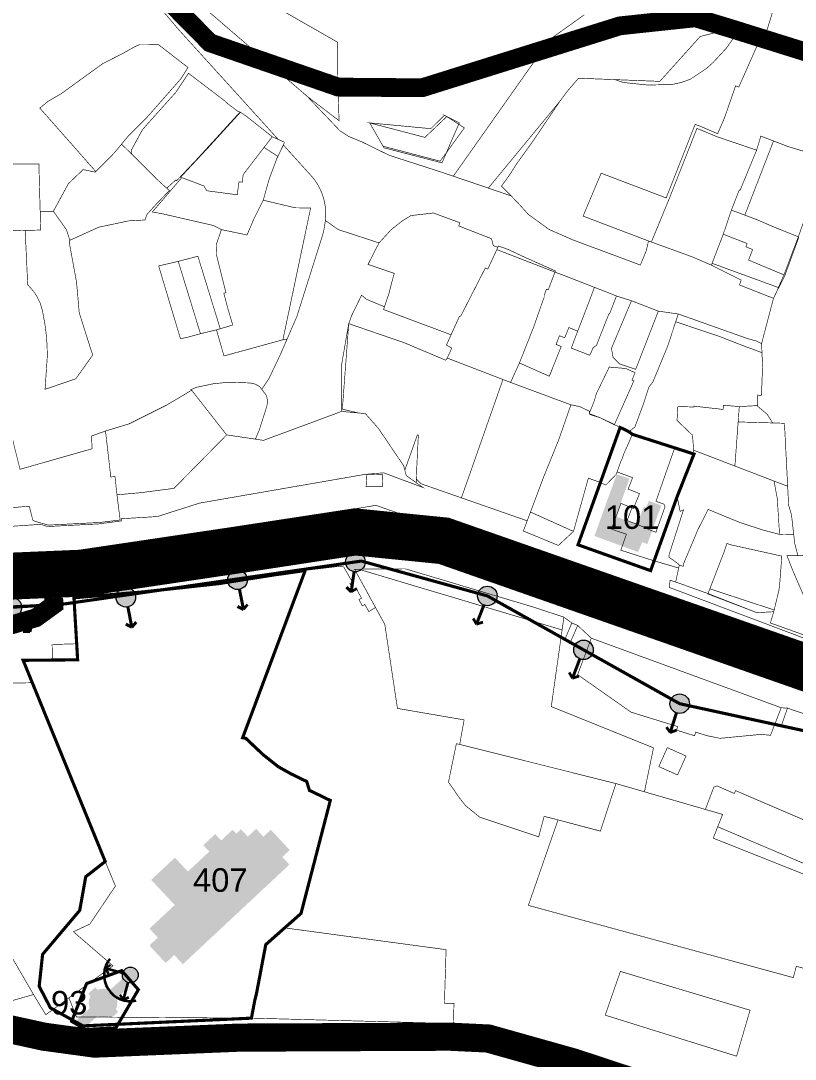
# Model space of a CAD drawing. Header units: millimetres. Extents: x 21689 to 31331, y 37531 to 43751.
# Drawn here: x 28058.3 to 28305.7, y 42539.3 to 42871 of the extents above; entities that cross this region are included whole.
import ezdxf

# ---------------------------------------------------------------- set-up
doc = ezdxf.new("R2010")
doc.units = ezdxf.units.MM
doc.linetypes.add('DASHEDX2', pattern=[1.5, 1, -0.5])
doc.linetypes.add('МЕЖА', pattern=[4, 1, -1, 1, -1])
for name, color, linetype, lineweight in [('0 . 11 - границы ДМ проект', 10, 'МЕЖА', 0), ('0.15 - Видовые раскрытия', 22, 'Continuous', 9), ('00 границы ОКН', 1, 'Continuous', 40), ('00 номер ОКН', 7, 'Continuous', 15), ('CONTUR', 150, 'Continuous', 9)]:
    doc.layers.add(name, color=color, linetype=linetype, lineweight=lineweight)
doc.layers.add('0.1 ОКН', color=1, linetype='Continuous', lineweight=9, transparency=0.4)
doc.layers.add('00 Дороги', color=252, linetype='Continuous', lineweight=9, transparency=0.2)
doc.styles.get("Standard").update_dxf_attribs({"font": 'arial.ttf'})
doc.linetypes.add('474_2', pattern='A,1,-0.5,[222,geobl2.shx,S=0.1,R=0,X=0,Y=0],-0.5,3', length=5)

# ---------------------------------------------------------------- blocks, each defined once
blk = doc.blocks.new('участки все')
at = {"layer": 'CONTUR', "const_width": 0.2}
for points in [[(5414.27, 5239.57), (5409.04, 5222.85), (5398.41, 5226.17), (5388.59, 5223.63), (5375.7, 5209.3), (5361.41, 5209.86), (5349.71, 5210.31), (5346.1, 5206.08), (5343.74, 5202.9), (5320.91, 5175.21), (5309.73, 5179.01), (5340.6, 5222.73), (5351.54, 5230.56)], [(5227.87, 5234.78), (5237.56, 5226.44), (5263.09, 5204.48), (5273.51, 5193.51), (5276.39, 5191.67), (5276.39, 5191.67), (5280.69, 5189.89), (5289.28, 5185.67), (5306.19, 5180.22), (5328.22, 5172.71), (5330.94, 5169.85), (5333.71, 5166.79), (5340.4, 5161.95), (5348.08, 5158.6), (5369.49, 5150.62), (5371.43, 5155.37), (5372.07, 5158.32), (5385.9, 5153.3), (5392.17, 5150.6), (5401.68, 5145.84), (5401.18, 5144.25), (5412.01, 5139.99), (5408.21, 5125.52), (5406.42, 5126.4), (5403.82, 5127.09), (5381.59, 5134.99), (5375.23, 5135.89), (5366.65, 5139.22), (5361.85, 5140.72), (5360.83, 5141.16), (5354.82, 5143.5), (5349.09, 5145.73), (5345.51, 5147.13), (5342.2, 5148.37), (5342.34, 5148.75), (5332.8, 5153), (5327.04, 5155.69), (5324.1, 5156.7), (5323.94, 5156.3), (5322.53, 5156.79), (5321.93, 5159.03), (5311.45, 5163.12), (5311.83, 5164.12), (5303.38, 5167.26), (5296.18, 5166.42), (5293.48, 5164.75), (5289.8, 5161.87), (5286.03, 5157.69), (5272.93, 5161.97), (5268.85, 5164.88), (5268.95, 5166.12), (5268.96, 5167.25), (5268.91, 5168.39), (5268.79, 5169.52), (5268.6, 5170.64), (5268.33, 5171.74), (5268, 5172.84), (5267.61, 5173.91), (5267.14, 5174.94), (5266.62, 5175.95), (5266.03, 5176.93), (5265.38, 5177.87), (5264.67, 5178.76), (5263.91, 5179.61), (5255.44, 5188.96), (5255.67, 5189.45), (5255.71, 5189.9), (5253.8, 5190.75), (5242.71, 5202.99), (5235.3, 5211.16), (5222.03, 5225.78), (5211.92, 5237.72)], [(5419.82, 5057.78), (5418.8, 5061.7), (5417.77, 5070.86), (5416.85, 5073.86), (5415.52, 5100.07), (5411.76, 5100.18), (5409.97, 5102.97), (5406.97, 5105.49), (5406.89, 5105.81), (5406.89, 5105.81), (5406.93, 5109.07), (5408.19, 5108.96), (5408.53, 5118.59), (5408.34, 5122.64), (5408.21, 5125.51), (5412.01, 5139.99), (5413.22, 5142.46), (5415.6, 5147.16), (5420.12, 5159.51)], [(5423.63, 5218.28), (5398.41, 5226.17), (5388.59, 5223.63), (5375.7, 5209.3), (5361.41, 5209.86), (5361.41, 5209.86), (5363.97, 5208.96), (5371.74, 5208.14), (5379.49, 5208.28), (5382.28, 5208.88), (5385.36, 5209.93), (5390.55, 5213.39), (5392.72, 5215.33), (5396.99, 5219.93), (5398.66, 5222.33), (5400.28, 5224.49), (5405.17, 5222.21), (5406.67, 5221.03), (5406.72, 5220.55), (5400.94, 5207.5), (5399.91, 5207.88), (5396.41, 5197.75), (5394.17, 5192.58), (5389.7, 5194.52), (5387, 5195.58), (5386.64, 5194.69), (5377.74, 5172.06), (5356.96, 5179.97), (5351.19, 5166.26), (5372.07, 5158.32), (5373.01, 5157.99), (5378.68, 5171.74), (5387.56, 5194.28), (5394.16, 5191.55), (5404.4, 5188.08), (5406.63, 5187.34), (5407.97, 5191.83), (5412.03, 5190.26), (5416.53, 5188.53), (5426.03, 5185.65)], [(5115.08, 5068.57), (5174.26, 5073.58), (5175.42, 5069.05), (5176.48, 5068.63), (5180.36, 5067.54), (5196.74, 5068.38), (5203.29, 5069.17), (5202.28, 5077.22), (5209.82, 5077.89), (5217.96, 5078.95), (5220.51, 5079.28), (5237.31, 5096.36), (5246.51, 5095), (5249.08, 5094.61), (5263.27, 5099.86), (5274.05, 5103.86), (5281.62, 5103.17), (5285.74, 5098.51), (5286.54, 5097.34), (5293.88, 5086.5), (5294.68, 5083.37), (5300.01, 5079.57), (5287.47, 5084.25), (5281.48, 5083.74), (5228.72, 5074.58), (5215.17, 5070.27), (5203.64, 5069.57), (5203.71, 5068.88), (5196.5, 5067.93), (5180.03, 5067.08), (5177.92, 5067.78), (5150.51, 5065.94)], [(5429.2, 5028.62), (5378.72, 5047.63), (5378.99, 5049.94), (5381.94, 5048.95), (5391.1, 5045.66), (5406.73, 5039.56), (5412.09, 5039.87), (5411.03, 5036.27), (5428.09, 5030.18), (5418.22, 5052.93), (5416.32, 5057.76), (5426.88, 5057.83)], [(5426.34, 5005.73), (5416.49, 5009.06), (5414.49, 5009.19), (5353.82, 5031.41), (5349.47, 5035.48), (5347.59, 5036.27), (5345.06, 5038.14), (5335.07, 5041.42), (5294.42, 5053.57), (5279.48, 5053.45), (5278.18, 5053.43), (5284.88, 5041.21), (5282.74, 5039.9), (5281.47, 5042.18), (5280.67, 5041.75), (5279.58, 5043.75), (5280.4, 5044.2), (5278.66, 5047.38), (5277.78, 5046.89), (5276.68, 5048.9), (5277.48, 5049.33), (5274.7, 5054.19), (5272.99, 5054.34), (5262.44, 5053.08), (5252.03, 5051.56), (5234.79, 5048.84), (5210.47, 5046.18), (5191.88, 5044.61), (5188.54, 5044.33), (5188.64, 5042.74), (5147.22, 5040.8)], [(5123.33, 5053.43), (5216.45, 5059.41), (5231.12, 5064.67), (5284.97, 5073.87), (5284.97, 5073.87), (5422.55, 5025.75)], [(5426.71, 5000.07), (5418.03, 5003.11), (5414.57, 5003.57), (5416.49, 5009.06), (5416.49, 5009.06), (5426.34, 5005.73)]]:
    blk.add_lwpolyline(points, dxfattribs=at)
for points in [[(5273.23, 5196.74), (5263.09, 5204.48), (5241.05, 5223.43), (5218.59, 5242.77), (5187.96, 5286.47), (5181.17, 5295.36), (5187.16, 5295.6), (5202.65, 5295.32), (5203.09, 5298.59), (5203.95, 5298.47), (5203.28, 5294.5), (5209.13, 5293.39), (5209.86, 5297.79), (5244.14, 5293.53), (5244.7, 5289.93), (5248.38, 5289.97), (5248.1, 5235.9), (5272.76, 5221.81), (5272.85, 5208.81), (5273.23, 5196.74)], [(5400.28, 5224.49), (5405.17, 5222.21), (5406.67, 5221.03), (5406.72, 5220.55), (5400.94, 5207.5), (5399.91, 5207.88), (5396.41, 5197.75), (5394.17, 5192.58), (5389.7, 5194.52), (5387, 5195.58), (5386.64, 5194.69), (5377.74, 5172.06), (5356.96, 5179.97), (5351.19, 5166.26), (5372.07, 5158.32), (5371.43, 5155.37), (5369.49, 5150.62), (5348.08, 5158.6), (5340.4, 5161.95), (5333.71, 5166.79), (5330.94, 5169.85), (5328.22, 5172.71), (5325.11, 5175.82), (5327.69, 5179.38), (5329.92, 5182.9), (5335.09, 5190.08), (5343.74, 5202.9), (5346.1, 5206.08), (5349.71, 5210.31), (5361.41, 5209.86), (5363.97, 5208.96), (5371.74, 5208.14), (5379.49, 5208.28), (5382.28, 5208.88), (5385.36, 5209.93), (5390.55, 5213.39), (5392.72, 5215.33), (5396.99, 5219.93), (5398.66, 5222.33), (5400.28, 5224.49)], [(5197.7, 5214.95), (5204.29, 5218.3), (5208.11, 5220.46), (5209.64, 5221.08), (5215.49, 5221.07), (5224.98, 5213.73), (5222.72, 5210.16), (5211.9, 5197.84), (5205.74, 5191.66), (5201.36, 5186.38), (5195.53, 5180.48), (5186.63, 5190.58), (5177.63, 5200.77), (5180.28, 5202.94), (5184.5, 5205.39), (5197.7, 5214.95)], [(5225.13, 5211.88), (5236.68, 5203.09), (5237.67, 5202.14), (5240.8, 5199.79), (5241.6, 5199.48), (5241.42, 5199.31), (5240.86, 5198.72), (5227.47, 5184.07), (5221.36, 5177.59), (5221.11, 5177.84), (5218.17, 5175.17), (5214.71, 5178.34), (5206.97, 5186.11), (5206.81, 5187.23), (5210.41, 5193.83), (5212.24, 5195.93), (5221.13, 5205.85), (5225.13, 5211.88)], [(5241.74, 5199.42), (5243.79, 5198.03), (5246.54, 5195.85), (5251.89, 5191.61), (5249.25, 5188.19), (5242.61, 5179.53), (5242.28, 5177.08), (5241.26, 5177.22), (5240.7, 5173.06), (5230.96, 5174.36), (5230.05, 5175.89), (5222.99, 5178.56), (5222.62, 5178.68), (5231.38, 5188.05), (5241.74, 5199.42)], [(5307.65, 5198.05), (5311.66, 5196.06), (5311.46, 5195.61), (5307.65, 5198.05)], [(5283.03, 5196.03), (5288.28, 5195.54), (5302.54, 5194.19), (5306.91, 5198.5), (5307.65, 5198.05), (5300.66, 5191.41), (5283.03, 5196.03)], [(5283.03, 5196.03), (5300.66, 5191.41), (5307.65, 5198.05), (5311.46, 5195.61), (5307.5, 5186.48), (5305.51, 5183.81), (5302.59, 5184.57), (5294.4, 5186.72), (5287.29, 5188.58), (5283.03, 5196.03)], [(5311.46, 5195.61), (5313.25, 5194.44), (5307.5, 5186.48), (5311.46, 5195.61)], [(5206.97, 5186.11), (5203.73, 5189.23), (5201.36, 5186.38), (5195.53, 5180.48), (5195.33, 5180.31), (5191.48, 5181.12), (5186.76, 5176.63), (5181.97, 5167.8), (5186.16, 5161.86), (5187.22, 5158.53), (5196.53, 5162.74), (5202.51, 5163.98), (5205.98, 5164.74), (5211.24, 5165.02), (5211.89, 5166.84), (5214.75, 5170), (5218.31, 5173.68), (5219.06, 5174.43), (5218.17, 5175.17), (5214.71, 5178.34), (5206.97, 5186.11)], [(5249.02, 5171.33), (5259.21, 5168.91), (5264.15, 5168.85), (5255.29, 5126.75), (5256.58, 5126.88), (5259.75, 5134.18), (5268.03, 5160.37), (5268.34, 5161.61), (5268.49, 5162.54), (5268.7, 5163.69), (5268.85, 5164.88), (5268.95, 5166.12), (5268.96, 5167.25), (5268.91, 5168.39), (5268.79, 5169.52), (5268.6, 5170.64), (5268.33, 5171.74), (5268, 5172.84), (5267.61, 5173.91), (5267.14, 5174.94), (5266.62, 5175.95), (5266.03, 5176.93), (5265.38, 5177.87), (5264.67, 5178.76), (5263.91, 5179.61), (5255.44, 5188.96), (5253.69, 5185.35), (5253.32, 5184.6), (5250.85, 5177.91), (5249.02, 5171.33)], [(5253.69, 5185.35), (5249.25, 5188.19), (5251.89, 5191.61), (5255.71, 5189.9), (5255.67, 5189.45), (5253.69, 5185.35)], [(5412.03, 5190.26), (5402.86, 5166.58), (5398.57, 5168.19), (5401.09, 5174.62), (5401.35, 5174.51), (5406.63, 5187.34), (5407.97, 5191.83), (5412.03, 5190.26)], [(5412.03, 5190.26), (5416.53, 5188.53), (5426.53, 5185.49), (5426.72, 5181.51), (5426.12, 5176.96), (5419.95, 5159.64), (5411.68, 5162.97), (5406.55, 5165.19), (5402.86, 5166.58), (5412.03, 5190.26)], [(5253.69, 5185.35), (5253.32, 5184.6), (5250.85, 5177.91), (5249.02, 5171.33), (5245.93, 5165.18), (5243.83, 5160.23), (5235.64, 5161.94), (5233.1, 5163.25), (5217.19, 5166.91), (5213.58, 5167.59), (5222.99, 5178.56), (5230.05, 5175.89), (5230.96, 5174.36), (5240.7, 5173.06), (5241.26, 5177.22), (5242.28, 5177.08), (5242.61, 5179.53), (5249.25, 5188.19), (5253.69, 5185.35)], [(5287.29, 5188.58), (5294.4, 5186.72), (5302.59, 5184.57), (5305.51, 5183.81), (5307.5, 5186.48), (5306.11, 5183.27), (5287.57, 5188.08), (5287.29, 5188.58)], [(5163.59, 5161.62), (5163.39, 5182.84), (5171.39, 5182.88), (5177.33, 5182.91), (5177.91, 5161.8), (5168.95, 5161.59), (5163.59, 5161.62)], [(5249.02, 5171.33), (5245.93, 5165.18), (5243.83, 5160.23), (5235.64, 5161.94), (5234.11, 5157.43), (5233.96, 5154.34), (5237.08, 5141.78), (5236.41, 5141.6), (5237.69, 5136.79), (5239.27, 5131.46), (5234.07, 5129.92), (5236.46, 5121.58), (5255.29, 5126.75), (5264.15, 5168.85), (5259.21, 5168.91), (5249.02, 5171.33)], [(5193.55, 5124.87), (5190.23, 5135.37), (5189.37, 5145.11), (5187.01, 5158.02), (5187.22, 5158.53), (5186.16, 5161.86), (5181.97, 5167.8), (5177.74, 5167.8), (5177.91, 5161.8), (5172.95, 5161.69), (5173.76, 5144.37), (5175.67, 5142.16), (5176.66, 5140.7), (5177.73, 5138.5), (5178.47, 5136.04), (5179.3, 5131.52), (5179.63, 5128.92), (5179.94, 5125.27), (5180.03, 5121.53), (5179.31, 5110.93), (5189.12, 5114.28), (5194.54, 5121.88), (5193.55, 5124.87)], [(5282.49, 5150.83), (5285.11, 5156.01), (5286.03, 5157.69), (5289.8, 5161.87), (5293.48, 5164.75), (5296.18, 5166.42), (5303.38, 5167.26), (5311.83, 5164.12), (5311.45, 5163.12), (5321.93, 5159.03), (5322.53, 5156.79), (5323.94, 5156.3), (5323.63, 5155.56), (5320.77, 5149.37), (5319.94, 5149.66), (5312.12, 5134.34), (5311.66, 5134.17), (5309.01, 5128.35), (5287.43, 5136.41), (5289.18, 5141.55), (5290.03, 5144.98), (5290.87, 5147.95), (5285.29, 5149.87), (5282.49, 5150.83)], [(5398.58, 5168.19), (5402.86, 5166.58), (5406.55, 5165.19), (5411.69, 5162.97), (5419.95, 5159.64), (5415.37, 5147.49), (5414.02, 5148.04), (5407.65, 5150.71), (5404.06, 5152.21), (5405.34, 5155.57), (5403.22, 5156.46), (5403.59, 5157.51), (5395.96, 5160.46), (5398.58, 5168.19)], [(5277.23, 5134.44), (5276.32, 5131.9), (5274.08, 5119.01), (5274.05, 5103.86), (5263.27, 5099.86), (5249.08, 5094.61), (5246.51, 5095), (5247.7, 5097.81), (5250.05, 5105.14), (5250.21, 5105.75), (5250.32, 5106.58), (5250.32, 5107.42), (5250.2, 5108.25), (5250.04, 5108.85), (5249.54, 5109.59), (5248.53, 5110.9), (5250.91, 5114.5), (5254.58, 5122.25), (5256.58, 5126.88), (5259.75, 5134.18), (5268.03, 5160.37), (5268.34, 5161.61), (5268.49, 5162.54), (5268.7, 5163.69), (5268.85, 5164.88), (5272.93, 5161.97), (5286.03, 5157.69), (5285.11, 5156.01), (5282.49, 5150.83), (5285.29, 5149.87), (5290.87, 5147.95), (5290.03, 5144.98), (5289.18, 5141.55), (5287.74, 5137.29), (5282.05, 5139.65), (5280.42, 5140.98), (5277.23, 5134.44)], [(5392.4, 5151.17), (5395.96, 5160.46), (5403.59, 5157.51), (5403.21, 5156.46), (5405.34, 5155.57), (5404.06, 5152.21), (5407.65, 5150.71), (5414.02, 5148.04), (5415.37, 5147.49), (5413.57, 5143.44), (5392.4, 5151.17)], [(5342.2, 5148.37), (5340.07, 5142.7), (5339.49, 5142.91), (5338.76, 5140.91), (5338.76, 5140.28), (5338.24, 5138.97), (5335.49, 5131.07), (5330.85, 5119.33), (5328.02, 5113.12), (5307.8, 5120.9), (5309.22, 5124.1), (5307.53, 5125.05), (5311.66, 5134.17), (5312.12, 5134.34), (5319.94, 5149.66), (5320.77, 5149.37), (5323.63, 5155.56), (5342.2, 5148.37)], [(5342.2, 5148.37), (5323.63, 5155.56), (5324.1, 5156.7), (5327.04, 5155.69), (5332.8, 5153), (5342.34, 5148.75), (5342.2, 5148.37)], [(5221.85, 5151.8), (5228.13, 5153.43), (5235.05, 5130.98), (5235.28, 5130.28), (5234.07, 5129.92), (5229.04, 5128.71), (5228.95, 5128.68), (5221.85, 5151.8)], [(5215.6, 5150.35), (5221.69, 5151.76), (5221.85, 5151.8), (5228.95, 5128.68), (5224.91, 5127.58), (5222.57, 5127.06), (5215.6, 5150.35)], [(5392.4, 5151.17), (5413.57, 5143.44), (5413.22, 5142.46), (5412.01, 5139.99), (5401.18, 5144.25), (5401.68, 5145.84), (5392.17, 5150.6), (5392.35, 5151.04), (5392.4, 5151.17)], [(5342.2, 5148.37), (5340.07, 5142.7), (5339.49, 5142.91), (5338.76, 5140.91), (5338.76, 5140.28), (5338.24, 5138.97), (5335.49, 5131.07), (5330.85, 5119.33), (5340.41, 5115.1), (5344.2, 5124.6), (5342.56, 5125.25), (5343.64, 5128.05), (5345.32, 5127.41), (5346.66, 5130.66), (5349.46, 5129.49), (5351.05, 5133.59), (5352.61, 5137.66), (5354.82, 5143.5), (5349.09, 5145.73), (5345.51, 5147.13), (5342.2, 5148.37)], [(5347.44, 5124.06), (5348.2, 5126.2), (5349.46, 5129.49), (5351.05, 5133.59), (5352.61, 5137.66), (5354.82, 5143.5), (5360.83, 5141.16), (5361.85, 5140.72), (5359.65, 5135.05), (5359.39, 5134.91), (5356.39, 5127.32), (5355.53, 5125.04), (5354.4, 5124.18), (5353.33, 5121.81), (5347.44, 5124.06)], [(5368, 5117.31), (5362.86, 5119.03), (5360.78, 5121.11), (5360.25, 5123.99), (5366.65, 5139.22), (5375.23, 5135.89), (5368, 5117.31)], [(5408.32, 5122.64), (5408.53, 5118.59), (5408.17, 5108.96), (5406.92, 5109.08), (5406.87, 5105.72), (5401.09, 5105.4), (5396.05, 5105.84), (5395.91, 5104.49), (5386.62, 5105.55), (5386.62, 5105.26), (5384.33, 5105.34), (5381.46, 5105.36), (5381.2, 5100.97), (5386.14, 5096.25), (5386.62, 5090.23), (5366.93, 5096.55), (5365.82, 5097.36), (5367.74, 5098.89), (5370.28, 5105.71), (5372.23, 5111.68), (5373.49, 5113.27), (5378.14, 5124.53), (5380.79, 5132.51), (5391.61, 5128.85), (5394.45, 5127.93), (5402.86, 5124.65), (5408.32, 5122.64)], [(5381.59, 5134.99), (5403.82, 5127.09), (5406.42, 5126.4), (5408.23, 5125.51), (5408.32, 5122.64), (5402.86, 5124.65), (5394.45, 5127.93), (5391.61, 5128.85), (5380.79, 5132.51), (5381.59, 5134.99)], [(5276.32, 5131.9), (5274.28, 5104.59), (5279.27, 5103.39), (5281.62, 5103.17), (5285.74, 5098.51), (5286.54, 5097.34), (5293.88, 5086.5), (5294.24, 5085.09), (5298.27, 5096.42), (5298.56, 5096.28), (5298.01, 5085.06), (5297.94, 5082.21), (5299.45, 5080.74), (5312.32, 5076.25), (5325.59, 5114.05), (5307.8, 5120.9), (5307.3, 5120.22), (5293.96, 5125.84), (5276.32, 5131.9)], [(5361.22, 5099.68), (5356.61, 5101.85), (5353.13, 5103.16), (5354.67, 5106.95), (5355.39, 5109.43), (5359.54, 5118.03), (5364.89, 5117.56), (5367.79, 5116.24), (5366.81, 5113.86), (5367.4, 5113.61), (5361.22, 5099.68)], [(5226.14, 5110.63), (5225.93, 5110.83), (5227.73, 5111.57), (5233, 5112.68), (5237.93, 5113.19), (5244.94, 5112.95), (5246.53, 5112.55), (5247.82, 5111.8), (5248.53, 5110.9), (5249.54, 5109.59), (5250.04, 5108.85), (5250.2, 5108.25), (5250.32, 5107.42), (5250.32, 5106.58), (5250.21, 5105.75), (5250.05, 5105.14), (5247.7, 5097.81), (5246.51, 5095), (5237.31, 5096.36), (5237.07, 5096.65), (5234.62, 5099.8), (5234.19, 5100.35), (5226.14, 5110.63)], [(5325.59, 5114.05), (5328.02, 5113.12), (5347.3, 5105.97), (5343.39, 5094.75), (5340.35, 5087.25), (5338.59, 5082.93), (5336.66, 5077.78), (5334.38, 5071.71), (5333.33, 5068.91), (5312.32, 5076.25), (5325.59, 5114.05)], [(5198.61, 5097.6), (5206.15, 5099.88), (5218.07, 5105.84), (5226.14, 5110.63), (5237.31, 5096.36), (5220.51, 5079.28), (5217.96, 5078.95), (5209.82, 5077.89), (5202.28, 5077.22), (5201.65, 5083.03), (5200.31, 5082.92), (5198.61, 5097.6)], [(5366.93, 5096.55), (5365.42, 5093.03), (5364.18, 5090.33), (5363.65, 5088.74), (5363.23, 5087.84), (5361.79, 5083.79), (5358.46, 5080.34), (5356.04, 5081.41), (5352.87, 5082.53), (5348.12, 5065.53), (5334.38, 5071.71), (5336.66, 5077.78), (5338.59, 5082.93), (5340.35, 5087.25), (5343.39, 5094.75), (5347.3, 5105.97), (5350.08, 5105.41), (5353.15, 5103.95), (5353.13, 5103.16), (5353.53, 5102.82), (5356.61, 5101.85), (5361.19, 5099.58), (5362.23, 5099.15), (5365.83, 5097.36), (5366.93, 5096.55)], [(5384.33, 5105.34), (5386.62, 5105.26), (5386.62, 5105.55), (5395.91, 5104.49), (5396.05, 5105.84), (5401.09, 5105.4), (5399.69, 5086.41), (5386.52, 5091.46), (5386.14, 5096.25), (5381.2, 5100.97), (5381.46, 5105.36), (5384.33, 5105.34)], [(5400.72, 5100.5), (5415.52, 5100.07), (5416.55, 5079.95), (5412.19, 5081.61), (5399.69, 5086.41), (5400.72, 5100.5)], [(5146.64, 5093.36), (5162.69, 5095.48), (5168.59, 5096.27), (5171.31, 5085.37), (5194.33, 5091.93), (5194.16, 5096.01), (5198.61, 5097.6), (5200.31, 5082.92), (5201.65, 5083.03), (5202.28, 5077.22), (5203.29, 5069.17), (5196.74, 5068.38), (5180.36, 5067.54), (5176.48, 5068.63), (5175.42, 5069.05), (5174.26, 5073.58), (5115.08, 5068.57), (5113.9, 5076.13), (5112.77, 5083.33), (5129.46, 5089.86), (5146.64, 5093.36)], [(5294.24, 5085.1), (5298.27, 5096.42), (5298.56, 5096.28), (5298.01, 5085.06), (5297.94, 5082.21), (5297.86, 5081.1), (5294.68, 5083.37), (5294.24, 5085.1)], [(5364.18, 5090.33), (5365.42, 5093.03), (5366.93, 5096.55), (5380.49, 5092.2), (5379.78, 5090.32), (5374.47, 5075.13), (5377.01, 5074.24), (5377.35, 5073.37), (5374.47, 5065.25), (5373.24, 5065.69), (5368.42, 5067.82), (5365.25, 5068.96), (5366.79, 5073.02), (5367.26, 5072.82), (5369.21, 5077.6), (5365.57, 5079.07), (5366.49, 5081.33), (5367, 5082.7), (5362.05, 5084.53), (5363.23, 5087.84), (5363.65, 5088.74), (5364.18, 5090.33)], [(5363.3, 5074.48), (5366.79, 5073.02), (5365.25, 5068.96), (5368.42, 5067.82), (5373.24, 5065.69), (5374.47, 5065.25), (5377.35, 5073.37), (5377.01, 5074.24), (5374.47, 5075.13), (5379.78, 5090.32), (5380.49, 5092.2), (5386.62, 5090.23), (5381.24, 5076.63), (5382.19, 5071.93), (5383.27, 5072.43), (5378.73, 5058.3), (5378.59, 5057.77), (5378.65, 5057.26), (5381.58, 5055.19), (5381.93, 5054.76), (5381.73, 5053.83), (5373.42, 5056.26), (5363.23, 5059.52), (5363.73, 5060.88), (5365.03, 5064.64), (5360.23, 5066.26), (5363.3, 5074.48)], [(5386.52, 5091.46), (5399.69, 5086.41), (5412.19, 5081.61), (5413.23, 5075.98), (5413.96, 5064.56), (5408.83, 5065.92), (5401.32, 5068.35), (5391.15, 5072.54), (5387.79, 5065.93), (5386.8, 5063.52), (5383.33, 5055.3), (5383.16, 5054.38), (5381.93, 5054.76), (5381.58, 5055.19), (5378.65, 5057.26), (5378.59, 5057.77), (5378.73, 5058.3), (5383.27, 5072.43), (5382.19, 5071.93), (5381.24, 5076.63), (5386.62, 5090.23), (5386.52, 5091.46)], [(5281.86, 5079.84), (5282.13, 5083.76), (5287.2, 5083.66), (5287.03, 5079.78), (5281.86, 5079.84)], [(5412.19, 5081.61), (5416.55, 5079.95), (5416.85, 5073.86), (5417.77, 5070.86), (5418.48, 5064.49), (5413.96, 5064.56), (5413.23, 5075.98), (5412.19, 5081.61)], [(5348.12, 5065.53), (5334.38, 5071.71), (5332.11, 5065.66), (5343.3, 5061.04), (5348.12, 5065.53)], [(5391.15, 5072.54), (5401.32, 5068.35), (5408.83, 5065.92), (5413.96, 5064.56), (5418.48, 5064.49), (5418.8, 5061.7), (5419.82, 5057.78), (5416.32, 5057.76), (5418.22, 5052.93), (5428.09, 5030.18), (5411.03, 5036.27), (5412.09, 5039.87), (5412.23, 5040.42), (5413.79, 5046.9), (5414, 5048.72), (5414.58, 5056.28), (5414.64, 5057.64), (5402.25, 5060.39), (5398.52, 5061.22), (5397.12, 5061.68), (5396.25, 5059.03), (5391.69, 5047.18), (5391.1, 5045.66), (5381.94, 5048.95), (5380.76, 5049.35), (5381.93, 5054.76), (5383.16, 5054.38), (5383.33, 5055.3), (5386.8, 5063.52), (5387.79, 5065.93), (5391.15, 5072.54)], [(5391.69, 5047.18), (5412.23, 5040.42), (5413.79, 5046.9), (5414, 5048.72), (5414.58, 5056.28), (5414.64, 5057.64), (5402.25, 5060.39), (5398.52, 5061.22), (5397.12, 5061.68), (5396.25, 5059.03), (5391.69, 5047.18)], [(5201.79, 4952.22), (5193.61, 4940.08), (5188.37, 4937.63), (5200.99, 4926.73), (5186.92, 4916.48), (5189.35, 4910.42), (5245.24, 4910.03), (5246.3, 4915.66), (5246.88, 4917.99), (5249.83, 4933.53), (5261.09, 4943.49), (5270.43, 4979.57), (5267.55, 4980.97), (5263.78, 4982.78), (5262.89, 4985.63), (5257.82, 4988.11), (5253.78, 4990.38), (5248.96, 4994.2), (5243.4, 4999.45), (5242.44, 4999.6), (5262.44, 5053.08), (5261.93, 5052.96), (5252.03, 5051.56), (5234.79, 5048.84), (5210.47, 5046.18), (5191.88, 5044.61), (5188.54, 5044.33), (5189.72, 5024.49), (5172.32, 5024.34), (5198.53, 4960.07), (5201.79, 4952.22)], [(5278.18, 5053.43), (5279.48, 5053.45), (5344.48, 5034.05), (5341.03, 5009.56), (5373.68, 4996.38), (5370.79, 4982.33), (5361.68, 4984.97), (5311.77, 4997.47), (5313.18, 5005.31), (5291.88, 5008.98), (5287.85, 5035.8), (5278.18, 5053.43)], [(5279.48, 5053.45), (5344.48, 5034.05), (5345.06, 5038.14), (5335.07, 5041.42), (5294.42, 5053.57), (5287.37, 5053.56), (5279.48, 5053.45)], [(5391.69, 5047.18), (5412.23, 5040.42), (5412.09, 5039.87), (5406.73, 5039.56), (5391.05, 5045.55), (5391.69, 5047.18)], [(5347.58, 5036.26), (5349.47, 5035.48), (5347.04, 5029.92), (5345.27, 5030.74), (5347.58, 5036.26)], [(5181.56, 5029.39), (5189.42, 5029.63), (5189.72, 5024.49), (5181.68, 5024.42), (5181.56, 5029.39)], [(5353.82, 5031.41), (5414.49, 5009.19), (5411.06, 5000.39), (5407.99, 5000.68), (5394.93, 4999.42), (5390.99, 5000.21), (5387.16, 5001.38), (5386.81, 5000.24), (5381.07, 5002.01), (5381.43, 5003.16), (5366.53, 5007.77), (5349.44, 5019.76), (5353.82, 5031.41)], [(5201.79, 4952.22), (5193.61, 4940.08), (5188.37, 4937.63), (5200.99, 4926.73), (5179.54, 4911.12), (5175.62, 4917.56), (5168.08, 4930.54), (5158.96, 4931.43), (5138.9, 4932.42), (5121.78, 4938.28), (5104.99, 4933.37), (5104.84, 4933.32), (5084.94, 4989.11), (5084.05, 4991.82), (5154.2, 5016.77), (5175.24, 5017.18), (5198.53, 4960.07), (5201.79, 4952.22)], [(5310.7, 4997.69), (5311.77, 4997.47), (5361.68, 4984.97), (5356.73, 4969.78), (5343.18, 4973.36), (5338.75, 4974.5), (5337, 4967.95), (5320.59, 4973.43), (5318.23, 4974.19), (5313.66, 4977.91), (5311.76, 4980.27), (5308.19, 4985.44), (5310.7, 4997.69)], [(5378.1, 4996.45), (5384.08, 4993.77), (5381.36, 4987.71), (5375.39, 4990.4), (5378.1, 4996.45)], [(5333.71, 4946.05), (5418.35, 4922.97), (5419.3, 4926.58), (5439.62, 4921.24), (5444.7, 4946.86), (5392.76, 4967.53), (5395.76, 4975.11), (5361.68, 4984.97), (5356.72, 4969.76), (5343.18, 4973.36), (5333.71, 4946.05)], [(5393.98, 4984.21), (5399.51, 4981.79), (5399.91, 4982.71), (5499.63, 4939.96), (5500.45, 4941.86), (5509.13, 4937.89), (5508.47, 4936.42), (5552.83, 4916.9), (5554.91, 4917.72), (5560.97, 4933.68), (5572.1, 4929.57), (5565.03, 4912.75), (5566.34, 4912.05), (5559.94, 4900.53), (5503.74, 4924.48), (5501.89, 4928.36), (5498.45, 4926.73), (5394.19, 4971.16), (5395.76, 4975.11), (5390.26, 4976.71), (5392.96, 4983.84), (5393.98, 4984.21)], [(5175.62, 4917.56), (5165.33, 4914.63), (5154.32, 4916.23), (5133.1, 4907.93), (5130.4, 4903.2), (5126.85, 4900), (5122.63, 4898.86), (5119.07, 4897.9), (5100.64, 4902.31), (5097.14, 4902.65), (5093.79, 4901.71), (5091.32, 4907.65), (5093.79, 4908.68), (5090.9, 4915.67), (5108.53, 4922.96), (5104.99, 4933.37), (5121.78, 4938.28), (5138.9, 4932.42), (5158.96, 4931.43), (5168.08, 4930.54), (5175.62, 4917.56)], [(5249.83, 4933.53), (5255.87, 4938.86), (5307.42, 4931.9), (5306.89, 4914.7), (5309.94, 4914.77), (5309.77, 4908.29), (5245.24, 4910.03), (5246.3, 4915.66), (5246.88, 4917.99), (5249.83, 4933.53)], [(5363.1, 4924.95), (5404.53, 4912.56), (5400.23, 4897.87), (5358.26, 4910.98), (5363.1, 4924.95)]]:
    blk.add_lwpolyline(points, close=True, dxfattribs=at)
blk = doc.blocks.new('трасса вид раскр')
at = {"layer": '0.15 - Видовые раскрытия', "transparency": 33554687}
h = blk.add_hatch(color=256, dxfattribs=at)
h.dxf.hatch_style = 1
h.paths.add_polyline_path([(-2.77, -1.43, 1), (2.77, 1.43, 1)])
at = {"layer": '0.15 - Видовые раскрытия', "lineweight": 40}
for p, q in [((1.42, -2.78), (4.42, -8.62)), ((4.42, -8.62), (2.35, -8.22)), ((4.42, -8.62), (5.3, -6.7))]:
    blk.add_line(p, q, dxfattribs=at)
at = {"layer": '0.15 - Видовые раскрытия'}
blk.add_circle((0, 0), 3.12, dxfattribs=at)
blk = doc.blocks.new('Точки и сектора раскрытия панорам 2')
at = {"layer": '0.15 - Видовые раскрытия', "transparency": 33554687}
h = blk.add_hatch(color=256, dxfattribs=at)
h.dxf.hatch_style = 1
h.paths.add_polyline_path([(2487.48, 126.66, 1), (2492.55, 126.66, 1)])
at = {"layer": '0.15 - Видовые раскрытия', "lineweight": 35}
for p, q in [((2481.77, 126.66), (2483.07, 128.06)), ((2481.77, 126.66), (2487.48, 126.66)), ((2481.77, 126.66), (2483.07, 125.27)), ((2490.01, 118.42), (2490.01, 124.13)), ((2490.01, 118.42), (2488.62, 119.72)), ((2490.01, 118.42), (2491.41, 119.72))]:
    blk.add_line(p, q, dxfattribs=at)
at = {"layer": '0.15 - Видовые раскрытия'}
blk.add_circle((2490.01, 126.66), 2.54, dxfattribs=at)
at = {"layer": '0.15 - Видовые раскрытия', "lineweight": 35}
blk.add_arc((2490.01, 126.66), 8.37, 157.1942, 298.3722, dxfattribs=at)
blk = doc.blocks.new('стрелка вид улицы')
at = {"layer": '0.15 - Видовые раскрытия', "linetype": '474_2'}
h = blk.add_hatch(color=256, dxfattribs=at)
h.dxf.hatch_style = 1
h.paths.add_polyline_path([(-23.36, -2.99), (-23.36, 2.99), (-26.54, 0)])
at = {"layer": '0.15 - Видовые раскрытия', "const_width": 0.2}
blk.add_lwpolyline([(-23.36, -2.99), (-23.36, 2.99), (-26.54, 0), (-23.36, -2.99)], dxfattribs=at)
at = {"layer": '0.15 - Видовые раскрытия', "linetype": '474_2', "const_width": 1}
blk.add_lwpolyline([(-23.36, 0), (0, 0)], dxfattribs=at)

msp = doc.modelspace()

# ---------------------------------------------------------------- hatches: boundary and pattern name
at = {"layer": '0.1 ОКН', "transparency": 33554585}
h = msp.add_hatch(color=1, dxfattribs=at)
h.dxf.hatch_style = 1
h.paths.add_polyline_path([(28241.57, 42706.43), (28255.51, 42701.3), (28256.83, 42704.49), (28258.46, 42703.8), (28262.9, 42716.2), (28258.92, 42717.64), (28258.08, 42715.5), (28257.36, 42715.78), (28255.12, 42710.08), (28248.42, 42712.63), (28252.76, 42724.74), (28248.67, 42726.11)])
at = {"layer": '0.1 ОКН', "transparency": 33554610}
h = msp.add_hatch(color=222, dxfattribs=at)
h.dxf.hatch_style = 1
h.paths.add_polyline_path([(28111.69, 42599.22), (28107.55, 42603.65), (28099.96, 42596.56), (28107.47, 42588.52), (28099.41, 42580.98), (28102.11, 42578.09), (28099.73, 42575.97, 0.392649), (28099.81, 42575.11), (28104.22, 42570.39, 0.41145), (28105.12, 42570.47), (28107.34, 42572.55), (28110.07, 42569.62), (28144.12, 42601.44), (28141.86, 42603.86), (28144.24, 42606.08), (28138.17, 42612.57), (28135.79, 42610.35), (28134.09, 42612.18), (28133.48, 42612.83), (28130.85, 42610.36), (28128.64, 42612.73), (28127.14, 42611.33), (28125.98, 42612.57), (28122.32, 42609.15), (28120.41, 42611.19), (28116.62, 42607.64), (28118.52, 42605.6)])
at = {"layer": '0.1 ОКН', "transparency": 33554585}
h = msp.add_hatch(color=1, dxfattribs=at)
h.dxf.hatch_style = 1
edge = h.paths.add_edge_path()
edge.add_line((28082.86, 42561.43), (28082.08, 42562.27))
edge.add_line((28082.08, 42562.27), (28079.84, 42560.16))
edge.add_line((28079.84, 42560.16), (28080.58, 42559.38))
edge.add_arc((28084.58, 42557.22), 4.55, 151.741, 201.3138)
edge.add_line((28080.35, 42555.57), (28076.12, 42551.78))
edge.add_line((28076.12, 42551.78), (28078.48, 42549.16))
edge.add_line((28078.48, 42549.16), (28082.8, 42553.03))
edge.add_arc((28084.59, 42557.22), 4.55, 246.811, 294.548)
edge.add_line((28086.48, 42553.08), (28087.18, 42552.33))
edge.add_line((28087.18, 42552.33), (28089.43, 42554.44))
edge.add_line((28089.43, 42554.44), (28088.68, 42555.23))
edge.add_arc((28084.59, 42557.22), 4.55, 334.0388, 379.5765)
edge.add_line((28088.88, 42558.75), (28093, 42562.45))
edge.add_line((28093, 42562.45), (28090.77, 42564.93))
edge.add_line((28090.77, 42564.93), (28086.68, 42561.27))
edge.add_arc((28084.59, 42557.22), 4.55, 62.6625, 112.2643)

# ---------------------------------------------------------------- linework, layer by layer
at = {"layer": '0 . 11 - границы ДМ проект', "color": 7, "linetype": 'DASHEDX2', "lineweight": 100, "ltscale": 9, "transparency": 33554687, "const_width": 6, "flags": 128}
msp.add_lwpolyline([(22946.73, 37638.63), (22902.58, 38352.1), (23040.31, 38403.75), (23117.29, 38401.21), (23331.14, 38342.16), (23767.92, 38429.68), (23839.74, 38479.18), (23935.86, 38610.42), (23988.4, 38646.95), (24015.49, 38690.25), (24098.85, 38777.82), (24145.03, 38828.88), (24135.93, 38857.75), (24309.79, 39159.02), (24384.58, 39142.81), (24479.69, 39275.04), (24546.54, 39209.37), (24750.01, 39350.13), (25003.88, 39639.8), (25413.16, 40107.12), (25363.28, 40286.2), (24989.23, 40491.14), (25395.28, 40838.84), (25660.56, 41058.12), (25845.24, 41208.92), (25792.92, 41266.23), (25888.27, 41383.12), (26058.63, 41521.65), (26092.2, 41658.69), (26130.83, 41752.53), (26159.07, 41742.27), (26300.9, 42104.41), (26325.34, 42112.11), (26524.48, 42049.12), (26659.52, 41994.11), (26661.3, 41997.38), (26646.24, 42050.67), (26706.46, 42026.98), (26859.65, 41970.83), (27006.59, 41919.76), (27172.98, 41911.41), (27384.06, 41951.12), (27369.53, 42033.59), (27673.24, 42086.3), (27976.36, 41979.69), (28033.35, 41963.23), (28102.86, 41962.56), (28159.54, 41928.27), (28328.6, 41835.14), (28499.53, 41807.33), (28720.17, 41761.45), (29052.46, 41622.84), (29045.52, 41606.09), (29058.02, 41600.92), (29065.19, 41619.05), (29089.18, 41611.33), (29476.61, 41567.37), (29694.11, 41552.14), (29707.83, 41609), (29818.28, 41584.5), (29941.9, 41545.71), (30079.67, 41531.57), (30099.06, 41598.9), (30133.54, 41631.15), (30187.93, 41657.25), (30321.66, 41749.67), (30401.38, 41749.67), (30509.19, 41676.74), (30617.63, 41749.67), (30608.36, 41787.7), (30599.77, 41907.5), (30613.25, 41930.65), (30611.36, 41954.39), (30596.2, 41953.51), (30593.67, 42010.25), (30597.05, 42063.37), (30605.38, 42235.81), (30665.45, 42236.17), (30657.33, 42284.13), (30610.32, 42363.4), (30625.51, 42373.52), (30633.15, 42373.02), (30649.52, 42377.68), (30654.81, 42423.45), (30716.03, 42430.23), (30760.54, 42567.65), (30765.8, 42586.36), (30791.95, 42710.49), (30846.37, 42699.4), (30866.74, 42759.78), (30939.13, 42753.23), (31030.96, 42735.49), (31057.16, 42750.28), (31131.35, 42919.39), (31178.71, 43049.99), (31223.9, 43155.77), (31261.16, 43239.22), (31200.23, 43266.25), (31159.04, 43264.62), (31092.9, 43324.59), (31030.84, 43397.77), (30974.06, 43434.01), (30837.68, 43448.49), (30812.71, 43443.57), (30797.57, 43373.26), (30670.04, 43084.43), (30627.79, 42979.09), (30572.79, 42815.93), (30581.39, 42739.2), (30580.07, 42670.05), (30572.53, 42633.02), (30553.34, 42565.66), (30547.4, 42556.65), (30525.72, 42505.25), (30514.51, 42510.11), (30479.51, 42425.86), (30461.95, 42345.38), (30464.75, 42236.14), (30403.52, 42231.72), (30362, 42222.3), (30262.37, 42221.19), (30097.98, 42200.41), (30088.95, 42269.89), (30058.49, 42273.9), (30000.91, 42267.83), (30008.93, 42181.88), (29926.02, 42170.86), (29838.04, 42159.36), (29837.12, 42151.42), (29801.62, 42150.52), (29804.08, 42118.48), (29746.29, 42112.77), (29727.01, 42117.61), (29726.77, 42121.26), (29669.99, 42116.48), (29667.12, 42186.75), (29663.62, 42276.82), (29664.83, 42334.2), (29729.67, 42336.19), (29743.29, 42425.8), (29681.45, 42426.64), (29599.85, 42422.04), (29585.29, 42460.05), (29593.55, 42547.9), (29586.23, 42640.93), (29612.42, 42670.26), (29566.57, 42703.24), (29536.55, 42712.38), (29485.13, 42721.11), (29445.22, 42718.94), (29271.87, 42704.28), (29252.91, 42692.41), (29197.95, 42673.04), (29178.85, 42668.77), (29146.59, 42665.68), (29091.04, 42663.1), (29090.12, 42694.39), (29093.43, 42735.41), (29109.46, 42731.74), (29114.94, 42754.25), (29105.61, 42762.57), (29115.3, 42813.46), (29163.59, 42900), (29195.32, 42957.41), (29200.53, 43020.6), (29169.03, 43102.91), (29094.39, 43130.16), (29034.07, 43130.54), (28931.05, 43118.37), (28819.4, 43060.11), (28798.63, 43021.64), (28799.74, 42985.88), (28707.96, 42909.03), (28686.59, 42891.68), (28665.24, 42871.73), (28655.12, 42859.97), (28647.85, 42848.5), (28636.35, 42823.08), (28630.36, 42817.18), (28632.11, 42786.97), (28651.56, 42783.79), (28691.78, 42770.28), (28688.63, 42759.99), (28685.9, 42758.4), (28674.4, 42734.05), (28670.96, 42721.95), (28465.92, 42806.49), (28422.23, 42822.02), (28375.9, 42835.07), (28353.71, 42839.03), (28334.9, 42842.59), (28324.45, 42844.67), (28310.37, 42860.64), (28285.15, 42868.53), (28273.81, 42871.97), (28249.69, 42869.4), (28186.52, 42849.62), (28159.73, 42849.83), (28118.75, 42863.99), (28094.8, 42888.25), (28084.71, 42900.92), (28068.74, 42924.62), (28025.62, 42901.74), (28004.08, 42892.7), (27951.92, 42913.21), (27851.65, 42849.79), (27793.9, 42819.52), (27766.59, 42881.7), (27711.88, 42969.56), (27682.2, 43019.56), (27636.09, 43064.5), (27679.04, 43117.9), (27700.16, 43145.1), (27730.28, 43232.44), (27705.35, 43256.96), (27691.79, 43306.56), (27688.55, 43316.07), (27675.1, 43337.74), (27671.02, 43346.91), (27667.81, 43356.54), (27665.87, 43367.34), (27665.76, 43376.05), (27664.78, 43381.05), (27419.59, 43272.56), (27422.82, 43266.23), (27362.67, 43207.3), (27358.27, 43197.8), (27315.11, 43177.13), (27276.85, 43176.61), (27257.44, 43175.75), (27253.84, 43180.5), (27248.88, 43187.03), (27238.09, 43198.06), (27218.29, 43206.98), (27213.36, 43207.6), (27202.43, 43208.96), (27239.74, 43225.54), (27236.35, 43231.88), (27229.04, 43245.51), (27224.79, 43253.43), (27207.06, 43286.52), (27191.9, 43314.8), (27189.96, 43318.43), (27109.82, 43276.33), (27075.56, 43340.35), (27088.29, 43348.01), (27054.82, 43405.39), (27040.02, 43396.59), (27025.14, 43422.1), (27004.05, 43461.84), (26932.79, 43645.55), (26914.14, 43691.8), (26899.52, 43700.46), (26872.13, 43716.99), (26742.39, 43504.78), (26736.34, 43496.67), (26723.68, 43483.84), (26681.05, 43469.92), (26667.11, 43474.54), (26618.22, 43488.58), (26621.71, 43502.66), (26587.49, 43510.32), (26573.52, 43508.91), (26527.9, 43493.77), (26492.74, 43503.26), (26478.24, 43499.38), (26452.07, 43505.41), (26442.19, 43502.58), (26426.7, 43506.38), (26416.4, 43498.79), (26374.87, 43508.45), (26369.59, 43485.73), (26357.38, 43433.16), (26343.06, 43372.1), (26343.68, 43335.85), (26278.09, 43335.37), (26275.1, 43319.34), (26179.58, 43336.15), (26136.07, 43350.43), (26129.55, 43332.91), (26114.21, 43338.65), (26048.36, 43335.77), (26042.27, 43335.96), (26041.86, 43305.06), (26039.99, 43285.4), (25993.77, 43297.06), (25935.55, 43314.57), (25864.49, 43314.71), (25836.1, 43306.44), (25791.06, 43309.44), (25778.1, 43340.97), (25720.4, 43383.9), (25692.71, 43506.7), (25567.19, 43536.12), (25552.49, 43470.45), (25520.72, 43350.23), (25464.42, 43088.88), (25450.38, 42940.35), (25403.2, 42900.12), (25517.17, 42564.61), (25324.39, 42333.51), (25231.57, 42248.42), (25084.91, 42241.32), (25004.68, 42115.84), (25034.08, 42028.82), (25232.98, 41677.08), (25331.24, 41588.66), (25222.08, 41431.42), (24497, 41147.16), (24469.6, 41188.24), (24382.78, 41181.73), (24281.81, 41064.62), (24269, 41033.06), (24267.52, 40970.79), (24345.86, 40986.54), (24396.82, 40849.9), (24260.73, 40587.7), (24122.54, 40455.83), (24175.55, 40365.15), (24087.33, 40202.95), (23882.35, 40127.13), (23799.32, 39897.89), (23757.23, 39543.04), (23644.49, 39442.48), (23258.99, 39279.22), (23188.93, 39177.24), (23155.23, 38943.77), (22794.42, 38626.82), (22640.55, 38070.59), (22681.18, 37890.91), (22868.64, 37599.25), (22946.73, 37638.63)], close=True, dxfattribs=at)
at = {"layer": '0.15 - Видовые раскрытия', "linetype": '474_2', "const_width": 1}
msp.add_lwpolyline([(28409.89, 42598.56), (28314.6, 42642.88), (28268.8, 42652.84), (28207.38, 42687.27), (28167.1, 42698.41), (28072.39, 42684.73), (28009.6, 42680.73), (27954.61, 42684.66), (27884.64, 42686.33), (27840.23, 42679.77), (27772.96, 42657.17), (27701.93, 42626.74), (27583.03, 42603.3), (27538.85, 42592.35)], dxfattribs=at)
at = {"layer": '00 границы ОКН', "const_width": 1}
msp.add_lwpolyline([(28249.78, 42741.11), (28252.57, 42739.72), (28253.68, 42738.91), (28267.24, 42734.56), (28273.37, 42732.59), (28267.98, 42718.98), (28259.51, 42695.35), (28236.32, 42703.61), (28249.78, 42741.11)], dxfattribs=at)
for points in [[(28079.05, 42597.56), (28077.13, 42586.81), (28065.27, 42572.76), (28064.18, 42562.57), (28067.75, 42555.68), (28078.15, 42549.91), (28131.98, 42552.38), (28133.05, 42558.02), (28133.62, 42560.35), (28136.57, 42575.88), (28147.83, 42585.84), (28157.18, 42621.93), (28154.3, 42623.33), (28150.52, 42625.14), (28149.64, 42627.99), (28144.57, 42630.46), (28140.52, 42632.74), (28135.71, 42636.56), (28130.15, 42641.81), (28129.18, 42641.96), (28149.18, 42695.44), (28148.68, 42695.32), (28138.78, 42693.92), (28121.54, 42691.2), (28097.23, 42688.54), (28078.62, 42686.96), (28075.29, 42686.68), (28076.46, 42666.86), (28059.06, 42666.7), (28085.28, 42602.43), (28079.05, 42597.56)], [(28079.33, 42563.43), (28090.54, 42567.57), (28095.86, 42561.48), (28088.68, 42549.26), (28078.97, 42548.77), (28074.54, 42551.37), (28079.33, 42563.43)]]:
    msp.add_lwpolyline(points, close=True, dxfattribs=at)
at = {"layer": '00 Дороги', "lineweight": 9}
for points, const_width in [([(27524.87, 42608.29), (27542.21, 42611.31), (27650.84, 42623.34), (27727.85, 42644.57), (27787.07, 42674.06), (27839.35, 42688.52), (27892.35, 42693.96), (28007.09, 42691.57), (28077.63, 42694.54), (28126.29, 42701.78), (28165.13, 42707.72), (28193.4, 42704.89), (28329.31, 42657.28), (28396.18, 42640.9), (28485.29, 42628.57), (28544.08, 42624.51), (28665.82, 42601.64), (28711.15, 42595.98), (28781.49, 42601.06), (28817.9, 42611.63), (28892.9, 42629.3), (28958.29, 42651.81), (29022.95, 42667.67), (29090.75, 42673.09)], 15), ([(27570.56, 42475.46), (27572.06, 42477), (27574.25, 42477.9), (27581.1, 42479.86), (27603.57, 42484.27), (27666.47, 42504.29), (27681.53, 42515.73), (27703.63, 42527.17), (27729.59, 42549.58), (27760.19, 42575.56), (27817.35, 42608.18), (27846.4, 42621.52), (27871.12, 42633.75), (27898.25, 42638.02), (27945.44, 42639.12), (27977.08, 42648.5), (28002.02, 42658.14), (28026.89, 42669.81), (28063.14, 42680.29), (28068.9, 42684.48), (28068.82, 42686.66)], 6), ([(28477.34, 42623.24), (28477.8, 42612.47), (28476.05, 42599.86), (28470.43, 42579.38), (28461.59, 42556.93), (28454.79, 42545.26), (28443.89, 42528.04), (28436.08, 42517.14), (28428.72, 42509.64), (28419.58, 42506.1), (28405.44, 42501.98), (28391.44, 42496.09), (28386.44, 42490.5), (28366.94, 42495.19), (28282.67, 42522.43), (28234.89, 42538.21), (28207.63, 42545.87), (28195.41, 42546.46), (28128.15, 42546.16), (28081.9, 42544.25), (28065.69, 42546.46), (28039.47, 42552.2)], 9)]:
    msp.add_lwpolyline(points, dxfattribs=dict(at, const_width=const_width))

# ---------------------------------------------------------------- block references
at = {"layer": '0.15 - Видовые раскрытия'}
for name, p, rotation in [('трасса вид раскр', (28165.2, 42698.14), 324.739132973786), ('трасса вид раскр', (28127.53, 42692.4), 344.0249813701752), ('трасса вид раскр', (28091.88, 42686.83), 344.0249813701752), ('трасса вид раскр', (28207.38, 42687.27), 311.5699900089024), ('трасса вид раскр', (28055.47, 42683.65), 8.773326001397182), ('трасса вид раскр', (28238.09, 42670.06), 311.5699900089024), ('трасса вид раскр', (28268.8, 42652.84), 314.6663665114931), ('стрелка вид улицы', (28214.38, 42544.24), 163.7360135569158)]:
    msp.add_blockref(name, p, dxfattribs=dict(at, rotation=rotation))
at = {"layer": '0.15 - Видовые раскрытия', "color": 0, "lineweight": 9, "rotation": 344.4205181221656}
msp.add_blockref('Точки и сектора раскрытия панорам 2', (25660.75, 43112.91), dxfattribs=at)
at = {"layer": 'CONTUR'}
msp.add_blockref('участки все', (22886.75, 37642.36), dxfattribs=at)

# ---------------------------------------------------------------- texts
at = {"layer": '00 номер ОКН', "color": 4, "char_height": 7.5, "attachment_point": 1}
for s, insert in [('{\\C7;101}', (28244.84, 42716.19)), ('{\\C7;407}', (28113.3, 42600.25)), ('{\\C7;93}', (28067.93, 42561.06))]:
    msp.add_mtext_dynamic_manual_height_columns(s, width=7.5, gutter_width=12.5, heights=[0], dxfattribs=dict(at, insert=insert))

doc.saveas('drawing.dxf')
